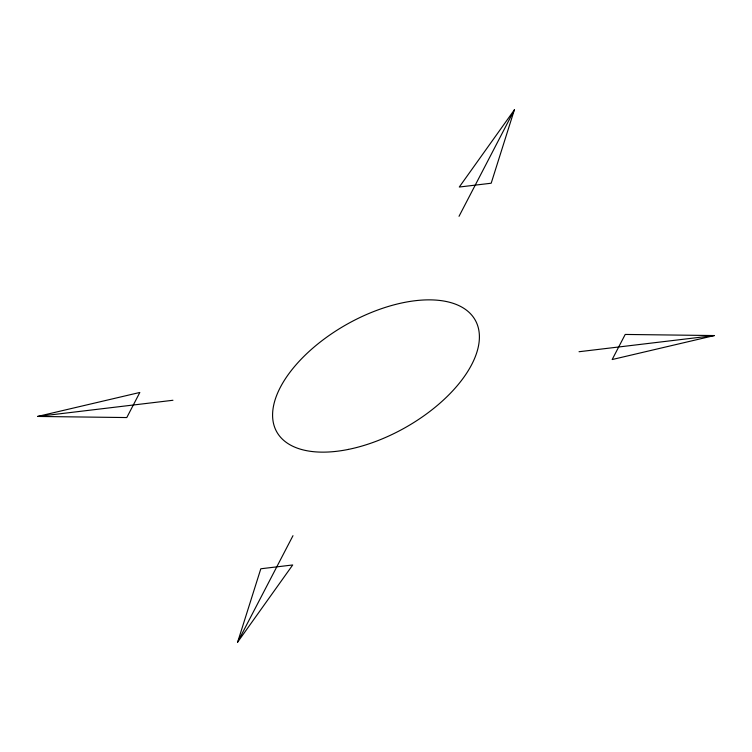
<?xml version="1.0" encoding="UTF-8"?>
<svg xmlns="http://www.w3.org/2000/svg" width="752" height="752" viewBox="0 0 752 752"><rect width="100%" height="100%" fill="white"/><g stroke="black" fill="none" stroke-linecap="round" stroke-linejoin="round"><path stroke-width="1.13" d="M237.632 642.152L260.812 568.775L292.716 564.968L237.632 642.152L292.979 535.687M514.368 109.848L491.188 183.225L459.284 187.032L514.368 109.848L459.021 216.313M37.6 416.448L139.834 392.459L126.787 417.557L37.6 416.448L172.96 400.271M714.4 335.552L612.166 359.541L625.213 334.443L714.4 335.552L579.04 351.729M348.505 449.386A113.89 59.333 -29.4 0 0 476.072 321.724A113.89 59.333 -29.4 0 0 303.423 356.88A113.89 59.333 -29.4 0 0 348.505 449.386"/></g></svg>
